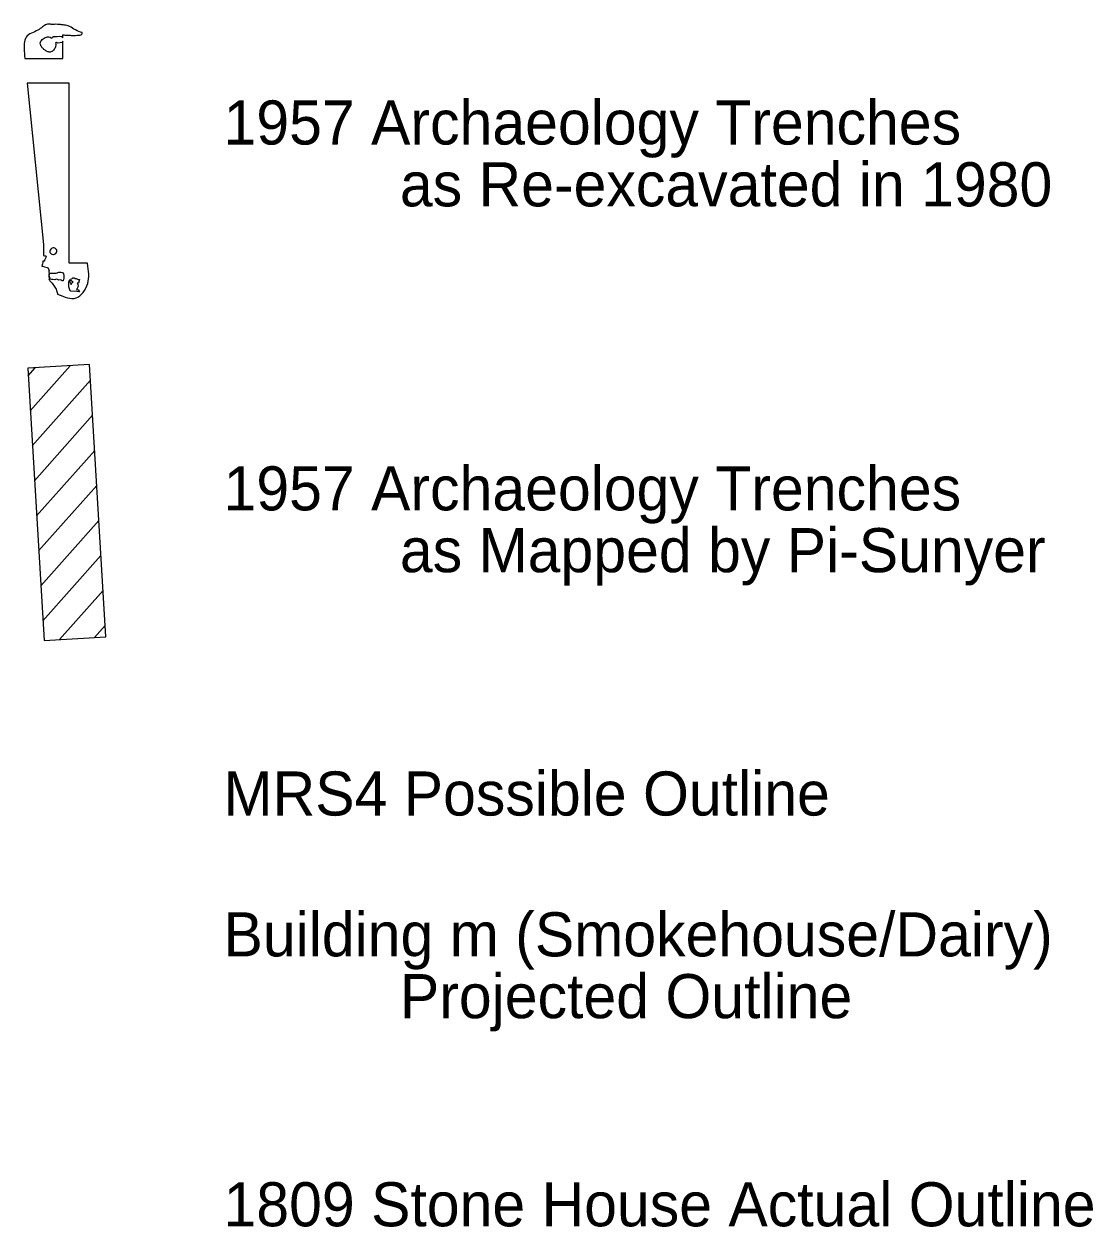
# Model space of a CAD drawing. Extents: x -271.8 to -179.5, y -302.5 to -251.
# Drawn here: x -198.14 to -182.63, y -301.85 to -284.39 of the extents above; entities that cross this region are included whole.
import ezdxf

# ---------------------------------------------------------------- set-up
doc = ezdxf.new("R2010")
doc.units = 0
for name, color, linetype in [('Feature 15', 7, 'Continuous'), ('Key', 7, 'Continuous'), ('Pi Sunyer Trench', 7, 'Continuous')]:
    doc.layers.add(name, color=color, linetype=linetype)

msp = doc.modelspace()

# ---------------------------------------------------------------- linework, layer by layer
at = {"layer": 'Feature 15'}
for p, q in [((-197.58, -284.59), (-197.58, -284.547)), ((-197.49, -285.251), (-198.098, -285.251)), ((-198.098, -285.251), (-197.861, -287.591)), ((-197.49, -287.861), (-197.49, -285.251)), ((-197.224, -287.861), (-197.49, -287.861))]:
    msp.add_line(p, q, dxfattribs=at)
for points in [[(-197.741, -284.598), (-197.736, -284.587), (-197.716, -284.571), (-197.663, -284.572), (-197.631, -284.569), (-197.602, -284.573), (-197.58, -284.59)], [(-198.134, -284.891), (-197.58, -284.891), (-197.58, -284.638)], [(-197.58, -284.638), (-197.595, -284.661), (-197.619, -284.666), (-197.658, -284.668), (-197.674, -284.661), (-197.689, -284.666)], [(-197.864, -287.75), (-197.847, -287.753), (-197.831, -287.753), (-197.822, -287.761), (-197.827, -287.781), (-197.846, -287.819), (-197.849, -287.835), (-197.871, -287.833)], [(-197.886, -287.907), (-197.872, -287.906), (-197.85, -287.917), (-197.829, -287.918), (-197.809, -287.926), (-197.797, -287.929), (-197.78, -287.962), (-197.783, -287.98), (-197.786, -287.992), (-197.781, -288.013), (-197.784, -288.06), (-197.777, -288.081), (-197.784, -288.099)], [(-197.715, -288.005), (-197.68, -288.006), (-197.64, -287.992), (-197.613, -287.992), (-197.587, -287.999), (-197.574, -288.015), (-197.567, -288.041), (-197.565, -288.078), (-197.579, -288.116), (-197.592, -288.117), (-197.606, -288.109), (-197.621, -288.105), (-197.642, -288.107), (-197.66, -288.098), (-197.68, -288.096), (-197.697, -288.103), (-197.729, -288.098), (-197.745, -288.101), (-197.77, -288.096), (-197.771, -288.088), (-197.766, -288.078), (-197.777, -288.061), (-197.779, -288.021), (-197.768, -288.008), (-197.715, -288.005)], [(-197.466, -288.267), (-197.475, -288.264), (-197.496, -288.204), (-197.497, -288.171), (-197.496, -288.14), (-197.49, -288.111), (-197.483, -288.121), (-197.474, -288.143), (-197.459, -288.17)], [(-197.433, -288.135), (-197.459, -288.12), (-197.479, -288.112), (-197.479, -288.103), (-197.473, -288.093), (-197.45, -288.091), (-197.435, -288.074), (-197.419, -288.076), (-197.405, -288.083), (-197.39, -288.084), (-197.361, -288.097), (-197.352, -288.097), (-197.342, -288.1), (-197.356, -288.153), (-197.376, -288.154)], [(-197.382, -288.232), (-197.373, -288.254), (-197.362, -288.245), (-197.352, -288.253), (-197.341, -288.28), (-197.351, -288.28), (-197.378, -288.274), (-197.466, -288.267)]]:
    msp.add_lwpolyline(points, dxfattribs=at)
for points in [[(-197.3, -284.516), (-197.331, -284.505), (-197.401, -284.482), (-197.483, -284.417), (-197.566, -284.407), (-197.619, -284.397), (-197.66, -284.395), (-197.702, -284.395), (-197.748, -284.397), (-197.803, -284.389), (-197.865, -284.416), (-197.921, -284.472), (-198.012, -284.512), (-198.109, -284.554), (-198.143, -284.644), (-198.145, -284.751), (-198.139, -284.833), (-198.134, -284.891)], [(-197.689, -284.666), (-197.687, -284.676), (-197.68, -284.701), (-197.697, -284.746), (-197.728, -284.791), (-197.781, -284.802), (-197.819, -284.784), (-197.856, -284.76), (-197.889, -284.726), (-197.91, -284.688), (-197.91, -284.653), (-197.893, -284.628), (-197.869, -284.606), (-197.84, -284.585), (-197.802, -284.575), (-197.766, -284.579), (-197.748, -284.592), (-197.741, -284.598)], [(-197.58, -284.547), (-197.562, -284.549), (-197.528, -284.554), (-197.472, -284.552), (-197.422, -284.561), (-197.372, -284.552), (-197.337, -284.552), (-197.302, -284.541), (-197.301, -284.523), (-197.3, -284.516)], [(-197.861, -287.591), (-197.862, -287.612), (-197.864, -287.665), (-197.863, -287.718), (-197.864, -287.75)], [(-197.746, -287.647), (-197.739, -287.643), (-197.722, -287.638), (-197.698, -287.641), (-197.681, -287.656), (-197.669, -287.673), (-197.669, -287.697), (-197.681, -287.721), (-197.703, -287.734), (-197.729, -287.739), (-197.751, -287.728), (-197.773, -287.707), (-197.767, -287.673), (-197.755, -287.654), (-197.746, -287.647)], [(-197.871, -287.833), (-197.873, -287.845), (-197.877, -287.87), (-197.883, -287.894), (-197.886, -287.907)], [(-197.657, -288.311), (-197.555, -288.354), (-197.379, -288.429), (-197.182, -288.16), (-197.208, -287.975), (-197.224, -287.861)], [(-197.784, -288.099), (-197.776, -288.108), (-197.749, -288.139), (-197.703, -288.193), (-197.67, -288.257), (-197.66, -288.298), (-197.657, -288.311)], [(-197.459, -288.17), (-197.457, -288.165), (-197.454, -288.157), (-197.446, -288.143), (-197.438, -288.138), (-197.433, -288.135)], [(-197.376, -288.154), (-197.372, -288.158), (-197.364, -288.165), (-197.361, -288.184), (-197.361, -288.203), (-197.369, -288.222), (-197.378, -288.229), (-197.382, -288.232)]]:
    msp.add_open_spline(points, degree=3, dxfattribs=at)
at = {"layer": 'Pi Sunyer Trench'}
for p, q in [((-198.085, -289.498), (-197.981, -289.38)), ((-198.055, -290.006), (-197.473, -289.35)), ((-198.025, -290.514), (-197.18, -289.562)), ((-197.994, -291.023), (-197.15, -290.07)), ((-197.964, -291.531), (-197.119, -290.579)), ((-197.933, -292.039), (-197.089, -291.087)), ((-197.903, -292.547), (-197.058, -291.595)), ((-197.872, -293.055), (-197.028, -292.103)), ((-197.631, -293.326), (-196.997, -292.611)), ((-197.123, -293.296), (-196.967, -293.12))]:
    msp.add_line(p, q, dxfattribs=at)
msp.add_lwpolyline([(-197.194, -289.333), (-198.092, -289.387), (-197.855, -293.34), (-196.957, -293.286)], close=True, dxfattribs=at)

# ---------------------------------------------------------------- texts
at = {"layer": 'Key'}
for s, p in [('1957 Archaeology Trenches', (-195.25, -286.14)), ('as Re-excavated in 1980', (-192.69, -287.037)), ('1957 Archaeology Trenches', (-195.25, -291.45)), ('as Mapped by Pi-Sunyer', (-192.69, -292.347)), ('MRS4 Possible Outline', (-195.25, -295.879)), ('Building m (Smokehouse/Dairy) ', (-195.25, -297.923)), ('Projected Outline', (-192.69, -298.82)), ('1809 Stone House Actual Outline', (-195.25, -301.841))]:
    msp.add_text(s, height=0.64, dxfattribs=at).set_placement(p)

doc.saveas('drawing.dxf')
